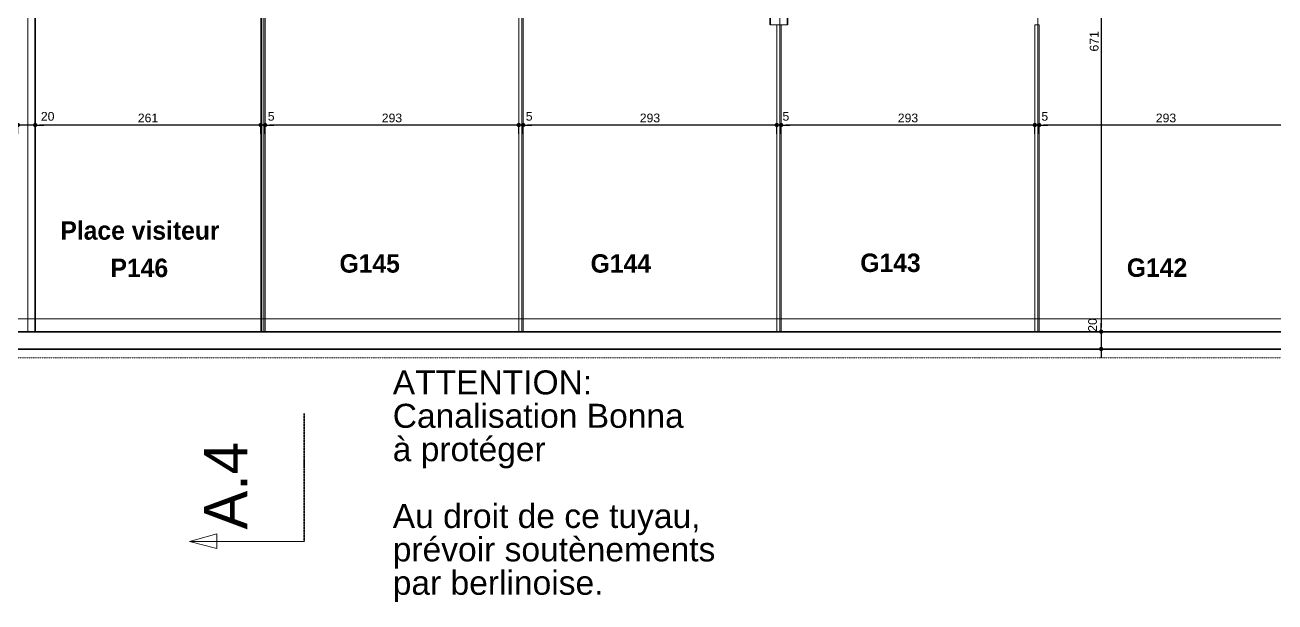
# Model space of a CAD drawing. Header units: centimetres. Extents: x 16433 to 114398, y -50094 to -12305.
# Drawn here: x 31944 to 33388, y -33506 to -32839 of the extents above; entities that cross this region are included whole.
import ezdxf

# ---------------------------------------------------------------- set-up
doc = ezdxf.new("R2010")
doc.units = ezdxf.units.CM
doc.header["$LTSCALE"] = 0.5
doc.linetypes.add('Style de ligne -1', pattern=[0.41664, 0.20828, -0.20836])
doc.linetypes.add('Style de ligne -6', pattern=[1.04164, 0.625, -0.20828, 0.06943, -0.13893])
doc.layers.get('0').update_dxf_attribs({"linetype": 'CONTINUOUS'})
doc.layers.get('DEFPOINTS').update_dxf_attribs({"linetype": 'CONTINUOUS'})
doc.layers.add('3-BAT C-Niveau -2', color=7, linetype='CONTINUOUS')
doc.styles.add('Futura Std Book', font='')
doc.styles.add('Geneva (bold)', font='')
doc.styles.add('Helvetica', font='')
doc.styles.get('Futura Std Book').set_extended_font_data('Futura Std Book')
doc.styles.get('Geneva (bold)').set_extended_font_data('Geneva', bold=True)
doc.styles.get('Helvetica').set_extended_font_data('Helvetica')
doc.dimstyles.new('IS', dxfattribs={"dimtxt": 10.08724, "dimasz": 5.007446, "dimexe": 2, "dimexo": 10, "dimgap": 3, "dimtad": 1, "dimdec": 1, "dimtxsty": 'Helvetica', "dimblk": 'DOT', "dimblk1": 'DOT', "dimblk2": 'DOT', "dimcen": 0, "dimdle": 10, "dimazin": 0, "dimtfac": 0.8, "dimtdec": 1, "dimtix": 1, "dimtmove": 0, "dimatfit": 0, "dimldrblk": 'VW_FILLEDARROW-1', "dimfxl": 10, "dimfxlon": 1, "dimfrac": 2, "dimtolj": 1, "dimarcsym": 0})

# ---------------------------------------------------------------- blocks, each defined once
blk = doc.blocks.new('Groupe-97-1')
at = {"color": 7, "linetype": 'Continuous', "lineweight": 5}
blk.add_line((12617.8, -45903.2), (13286.9, -49436), dxfattribs=at)
blk = doc.blocks.new('_DOT')
at = {"color": 0, "linetype": 'ByBlock', "lineweight": -2}
blk.add_line((-0.5, 0), (-1, 0), dxfattribs=at)
at = {"color": 0, "linetype": 'ByBlock', "const_width": 0.5}
blk.add_lwpolyline([(-0.25, 0, 1), (0.25, 0, 1)], format="xyb", close=True, dxfattribs=at)
blk = doc.blocks.new('*D2600')
at = {"layer": '3-BAT C-Niveau -2', "color": 0, "linetype": 'Continuous', "lineweight": -2, "transparency": 16777216}
for p, q in [((31930.9, -32954.6), (31925.9, -32954.6)), ((31935.9, -32964.6), (31935.9, -32952.6)), ((31955.9, -32954.6), (31935.9, -32954.6)), ((31955.9, -32964.6), (31955.9, -32952.6)), ((31960.9, -32954.6), (31965.9, -32954.6))]:
    blk.add_line(p, q, dxfattribs=at)
at = {"layer": 'DEFPOINTS', "color": 0, "linetype": 'Continuous', "transparency": 16777216}
for p in [(31935.9, -32954.6), (31935.9, -33108.7), (31955.9, -33104.7)]:
    blk.add_point(p, dxfattribs=at)
at = {"layer": '3-BAT C-Niveau -2', "color": 0, "linetype": 'Continuous', "lineweight": -2, "transparency": 16777216, "xscale": 5.007446289062499, "yscale": 5.007446289062499, "zscale": 5.007446289062499}
blk.add_blockref('_DOT', (31935.9, -32954.6), dxfattribs=at)
at = {"layer": '3-BAT C-Niveau -2', "color": 0, "linetype": 'Continuous', "lineweight": -2, "transparency": 16777216, "xscale": 5.007446289062499, "yscale": 5.007446289062499, "zscale": 5.007446289062499, "rotation": 180}
blk.add_blockref('_DOT', (31955.9, -32954.6), dxfattribs=at)
at = {"layer": '3-BAT C-Niveau -2', "color": 0, "linetype": 'Continuous', "lineweight": 5, "transparency": 16777216, "insert": (31970.3, -32944.6), "char_height": 10.09, "attachment_point": 5, "style": 'Helvetica'}
blk.add_mtext('\\A1;20', dxfattribs=at)
blk = doc.blocks.new('VW_FILLEDARROW-1')
at = {"color": 0, "linetype": 'Continuous', "lineweight": 5, "flags": 128}
blk.add_lwpolyline([(-2, 0.54), (0, 0), (-2, -0.54)], close=True, dxfattribs=at)
blk = doc.blocks.new('*D2601')
at = {"layer": '3-BAT C-Niveau -2', "color": 0, "linetype": 'Continuous', "lineweight": -2, "transparency": 16777216}
for p, q in [((31955.9, -32964.6), (31955.9, -32952.6)), ((32211.4, -32954.6), (31960.9, -32954.6)), ((32216.4, -32964.6), (32216.4, -32952.6))]:
    blk.add_line(p, q, dxfattribs=at)
at = {"layer": 'DEFPOINTS', "color": 0, "linetype": 'Continuous', "transparency": 16777216}
for p in [(31955.9, -32954.6), (31955.9, -33104.7), (32216.4, -33106.4)]:
    blk.add_point(p, dxfattribs=at)
at = {"layer": '3-BAT C-Niveau -2', "color": 0, "linetype": 'Continuous', "lineweight": -2, "transparency": 16777216, "xscale": 5.007446289062499, "yscale": 5.007446289062499, "zscale": 5.007446289062499, "rotation": 180}
blk.add_blockref('_DOT', (31955.9, -32954.6), dxfattribs=at)
at = {"layer": '3-BAT C-Niveau -2', "color": 0, "linetype": 'Continuous', "lineweight": -2, "transparency": 16777216, "xscale": 5.007446289062499, "yscale": 5.007446289062499, "zscale": 5.007446289062499}
blk.add_blockref('_DOT', (32216.4, -32954.6), dxfattribs=at)
at = {"layer": '3-BAT C-Niveau -2', "color": 0, "linetype": 'Continuous', "lineweight": 5, "transparency": 16777216, "insert": (32086.2, -32946.5), "char_height": 10.09, "attachment_point": 5, "style": 'Helvetica'}
blk.add_mtext('\\A1;261', dxfattribs=at)
blk = doc.blocks.new('*D2602')
at = {"layer": '3-BAT C-Niveau -2', "color": 0, "linetype": 'Continuous', "lineweight": -2, "transparency": 16777216}
for p, q in [((32211.4, -32954.6), (32206.4, -32954.6)), ((32216.4, -32964.6), (32216.4, -32952.6)), ((32221.4, -32954.6), (32216.4, -32954.6)), ((32221.4, -32964.6), (32221.4, -32952.6)), ((32226.4, -32954.6), (32231.4, -32954.6))]:
    blk.add_line(p, q, dxfattribs=at)
at = {"layer": 'DEFPOINTS', "color": 0, "linetype": 'Continuous', "transparency": 16777216}
for p in [(32216.4, -32954.6), (32216.4, -33106.4), (32221.4, -33104.6)]:
    blk.add_point(p, dxfattribs=at)
at = {"layer": '3-BAT C-Niveau -2', "color": 0, "linetype": 'Continuous', "lineweight": -2, "transparency": 16777216, "xscale": 5.007446289062499, "yscale": 5.007446289062499, "zscale": 5.007446289062499}
blk.add_blockref('_DOT', (32216.4, -32954.6), dxfattribs=at)
at = {"layer": '3-BAT C-Niveau -2', "color": 0, "linetype": 'Continuous', "lineweight": -2, "transparency": 16777216, "xscale": 5.007446289062499, "yscale": 5.007446289062499, "zscale": 5.007446289062499, "rotation": 180}
blk.add_blockref('_DOT', (32221.4, -32954.6), dxfattribs=at)
at = {"layer": '3-BAT C-Niveau -2', "color": 0, "linetype": 'Continuous', "lineweight": 5, "transparency": 16777216, "insert": (32228.4, -32944.6), "char_height": 10.09, "attachment_point": 5, "style": 'Helvetica'}
blk.add_mtext('\\A1;5', dxfattribs=at)
blk = doc.blocks.new('*D2603')
at = {"layer": '3-BAT C-Niveau -2', "color": 0, "linetype": 'Continuous', "lineweight": -2, "transparency": 16777216}
for p, q in [((32221.4, -32964.6), (32221.4, -32952.6)), ((32509.4, -32954.6), (32226.4, -32954.6)), ((32514.4, -32964.6), (32514.4, -32952.6))]:
    blk.add_line(p, q, dxfattribs=at)
at = {"layer": 'DEFPOINTS', "color": 0, "linetype": 'Continuous', "transparency": 16777216}
for p in [(32221.4, -32954.6), (32221.4, -33104.6), (32514.4, -33105.7)]:
    blk.add_point(p, dxfattribs=at)
at = {"layer": '3-BAT C-Niveau -2', "color": 0, "linetype": 'Continuous', "lineweight": -2, "transparency": 16777216, "xscale": 5.007446289062499, "yscale": 5.007446289062499, "zscale": 5.007446289062499, "rotation": 180}
blk.add_blockref('_DOT', (32221.4, -32954.6), dxfattribs=at)
at = {"layer": '3-BAT C-Niveau -2', "color": 0, "linetype": 'Continuous', "lineweight": -2, "transparency": 16777216, "xscale": 5.007446289062499, "yscale": 5.007446289062499, "zscale": 5.007446289062499}
blk.add_blockref('_DOT', (32514.4, -32954.6), dxfattribs=at)
at = {"layer": '3-BAT C-Niveau -2', "color": 0, "linetype": 'Continuous', "lineweight": 5, "transparency": 16777216, "insert": (32367.9, -32946.5), "char_height": 10.09, "attachment_point": 5, "style": 'Helvetica'}
blk.add_mtext('\\A1;293', dxfattribs=at)
blk = doc.blocks.new('*D2604')
at = {"layer": '3-BAT C-Niveau -2', "color": 0, "linetype": 'Continuous', "lineweight": -2, "transparency": 16777216}
for p, q in [((32509.4, -32954.6), (32504.4, -32954.6)), ((32514.4, -32964.6), (32514.4, -32952.6)), ((32519.4, -32954.6), (32514.4, -32954.6)), ((32519.4, -32964.6), (32519.4, -32952.6)), ((32524.4, -32954.6), (32529.4, -32954.6))]:
    blk.add_line(p, q, dxfattribs=at)
at = {"layer": 'DEFPOINTS', "color": 0, "linetype": 'Continuous', "transparency": 16777216}
for p in [(32514.4, -32954.6), (32514.4, -33105.7), (32519.4, -33105.7)]:
    blk.add_point(p, dxfattribs=at)
at = {"layer": '3-BAT C-Niveau -2', "color": 0, "linetype": 'Continuous', "lineweight": -2, "transparency": 16777216, "xscale": 5.007446289062499, "yscale": 5.007446289062499, "zscale": 5.007446289062499}
blk.add_blockref('_DOT', (32514.4, -32954.6), dxfattribs=at)
at = {"layer": '3-BAT C-Niveau -2', "color": 0, "linetype": 'Continuous', "lineweight": -2, "transparency": 16777216, "xscale": 5.007446289062499, "yscale": 5.007446289062499, "zscale": 5.007446289062499, "rotation": 180}
blk.add_blockref('_DOT', (32519.4, -32954.6), dxfattribs=at)
at = {"layer": '3-BAT C-Niveau -2', "color": 0, "linetype": 'Continuous', "lineweight": 5, "transparency": 16777216, "insert": (32526.4, -32944.6), "char_height": 10.09, "attachment_point": 5, "style": 'Helvetica'}
blk.add_mtext('\\A1;5', dxfattribs=at)
blk = doc.blocks.new('*D2605')
at = {"layer": '3-BAT C-Niveau -2', "color": 0, "linetype": 'Continuous', "lineweight": -2, "transparency": 16777216}
for p, q in [((32519.4, -32964.6), (32519.4, -32952.6)), ((32807.4, -32954.6), (32524.4, -32954.6)), ((32812.4, -32964.6), (32812.4, -32952.6))]:
    blk.add_line(p, q, dxfattribs=at)
at = {"layer": 'DEFPOINTS', "color": 0, "linetype": 'Continuous', "transparency": 16777216}
for p in [(32519.4, -32954.6), (32519.4, -33105.7), (32812.4, -33115)]:
    blk.add_point(p, dxfattribs=at)
at = {"layer": '3-BAT C-Niveau -2', "color": 0, "linetype": 'Continuous', "lineweight": -2, "transparency": 16777216, "xscale": 5.007446289062499, "yscale": 5.007446289062499, "zscale": 5.007446289062499, "rotation": 180}
blk.add_blockref('_DOT', (32519.4, -32954.6), dxfattribs=at)
at = {"layer": '3-BAT C-Niveau -2', "color": 0, "linetype": 'Continuous', "lineweight": -2, "transparency": 16777216, "xscale": 5.007446289062499, "yscale": 5.007446289062499, "zscale": 5.007446289062499}
blk.add_blockref('_DOT', (32812.4, -32954.6), dxfattribs=at)
at = {"layer": '3-BAT C-Niveau -2', "color": 0, "linetype": 'Continuous', "lineweight": 5, "transparency": 16777216, "insert": (32665.9, -32946.5), "char_height": 10.09, "attachment_point": 5, "style": 'Helvetica'}
blk.add_mtext('\\A1;293', dxfattribs=at)
blk = doc.blocks.new('*D2606')
at = {"layer": '3-BAT C-Niveau -2', "color": 0, "linetype": 'Continuous', "lineweight": -2, "transparency": 16777216}
for p, q in [((32807.4, -32954.6), (32802.4, -32954.6)), ((32812.4, -32964.6), (32812.4, -32952.6)), ((32817.4, -32954.6), (32812.4, -32954.6)), ((32817.4, -32964.6), (32817.4, -32952.6)), ((32822.4, -32954.6), (32827.4, -32954.6))]:
    blk.add_line(p, q, dxfattribs=at)
at = {"layer": 'DEFPOINTS', "color": 0, "linetype": 'Continuous', "transparency": 16777216}
for p in [(32812.4, -32954.6), (32812.4, -33115), (32817.4, -33120.8)]:
    blk.add_point(p, dxfattribs=at)
at = {"layer": '3-BAT C-Niveau -2', "color": 0, "linetype": 'Continuous', "lineweight": -2, "transparency": 16777216, "xscale": 5.007446289062499, "yscale": 5.007446289062499, "zscale": 5.007446289062499}
blk.add_blockref('_DOT', (32812.4, -32954.6), dxfattribs=at)
at = {"layer": '3-BAT C-Niveau -2', "color": 0, "linetype": 'Continuous', "lineweight": -2, "transparency": 16777216, "xscale": 5.007446289062499, "yscale": 5.007446289062499, "zscale": 5.007446289062499, "rotation": 180}
blk.add_blockref('_DOT', (32817.4, -32954.6), dxfattribs=at)
at = {"layer": '3-BAT C-Niveau -2', "color": 0, "linetype": 'Continuous', "lineweight": 5, "transparency": 16777216, "insert": (32822.9, -32944.6), "char_height": 10.09, "attachment_point": 5, "style": 'Helvetica'}
blk.add_mtext('\\A1;5', dxfattribs=at)
blk = doc.blocks.new('*D2607')
at = {"layer": '3-BAT C-Niveau -2', "color": 0, "linetype": 'Continuous', "lineweight": -2, "transparency": 16777216}
for p, q in [((32817.4, -32964.6), (32817.4, -32952.6)), ((33105.4, -32954.6), (32822.4, -32954.6)), ((33110.4, -32964.6), (33110.4, -32952.6))]:
    blk.add_line(p, q, dxfattribs=at)
at = {"layer": 'DEFPOINTS', "color": 0, "linetype": 'Continuous', "transparency": 16777216}
for p in [(32817.4, -32954.6), (33110.4, -33114.8), (32817.4, -33120.8)]:
    blk.add_point(p, dxfattribs=at)
at = {"layer": '3-BAT C-Niveau -2', "color": 0, "linetype": 'Continuous', "lineweight": -2, "transparency": 16777216, "xscale": 5.007446289062499, "yscale": 5.007446289062499, "zscale": 5.007446289062499, "rotation": 180}
blk.add_blockref('_DOT', (32817.4, -32954.6), dxfattribs=at)
at = {"layer": '3-BAT C-Niveau -2', "color": 0, "linetype": 'Continuous', "lineweight": -2, "transparency": 16777216, "xscale": 5.007446289062499, "yscale": 5.007446289062499, "zscale": 5.007446289062499}
blk.add_blockref('_DOT', (33110.4, -32954.6), dxfattribs=at)
at = {"layer": '3-BAT C-Niveau -2', "color": 0, "linetype": 'Continuous', "lineweight": 5, "transparency": 16777216, "insert": (32963.9, -32946.5), "char_height": 10.09, "attachment_point": 5, "style": 'Helvetica'}
blk.add_mtext('\\A1;293', dxfattribs=at)
blk = doc.blocks.new('*D2608')
at = {"layer": '3-BAT C-Niveau -2', "color": 0, "linetype": 'Continuous', "lineweight": -2, "transparency": 16777216}
for p, q in [((33105.4, -32954.6), (33100.4, -32954.6)), ((33110.4, -32964.6), (33110.4, -32952.6)), ((33115.4, -32954.6), (33110.4, -32954.6)), ((33115.4, -32964.6), (33115.4, -32952.6)), ((33120.4, -32954.6), (33125.4, -32954.6))]:
    blk.add_line(p, q, dxfattribs=at)
at = {"layer": 'DEFPOINTS', "color": 0, "linetype": 'Continuous', "transparency": 16777216}
for p in [(33110.4, -32954.6), (33110.4, -33114.8), (33115.4, -33122.9)]:
    blk.add_point(p, dxfattribs=at)
at = {"layer": '3-BAT C-Niveau -2', "color": 0, "linetype": 'Continuous', "lineweight": -2, "transparency": 16777216, "xscale": 5.007446289062499, "yscale": 5.007446289062499, "zscale": 5.007446289062499}
blk.add_blockref('_DOT', (33110.4, -32954.6), dxfattribs=at)
at = {"layer": '3-BAT C-Niveau -2', "color": 0, "linetype": 'Continuous', "lineweight": -2, "transparency": 16777216, "xscale": 5.007446289062499, "yscale": 5.007446289062499, "zscale": 5.007446289062499, "rotation": 180}
blk.add_blockref('_DOT', (33115.4, -32954.6), dxfattribs=at)
at = {"layer": '3-BAT C-Niveau -2', "color": 0, "linetype": 'Continuous', "lineweight": 5, "transparency": 16777216, "insert": (33121.9, -32944.6), "char_height": 10.09, "attachment_point": 5, "style": 'Helvetica'}
blk.add_mtext('\\A1;5', dxfattribs=at)
blk = doc.blocks.new('*D2609')
at = {"layer": '3-BAT C-Niveau -2', "color": 0, "linetype": 'Continuous', "lineweight": -2, "transparency": 16777216}
for p, q in [((33115.4, -32964.6), (33115.4, -32952.6)), ((33403.4, -32954.6), (33120.4, -32954.6)), ((33408.4, -32964.6), (33408.4, -32952.6))]:
    blk.add_line(p, q, dxfattribs=at)
at = {"layer": 'DEFPOINTS', "color": 0, "linetype": 'Continuous', "transparency": 16777216}
for p in [(33115.4, -32954.6), (33115.4, -33122.9), (33408.4, -33139.6)]:
    blk.add_point(p, dxfattribs=at)
at = {"layer": '3-BAT C-Niveau -2', "color": 0, "linetype": 'Continuous', "lineweight": -2, "transparency": 16777216, "xscale": 5.007446289062499, "yscale": 5.007446289062499, "zscale": 5.007446289062499, "rotation": 180}
blk.add_blockref('_DOT', (33115.4, -32954.6), dxfattribs=at)
at = {"layer": '3-BAT C-Niveau -2', "color": 0, "linetype": 'Continuous', "lineweight": -2, "transparency": 16777216, "xscale": 5.007446289062499, "yscale": 5.007446289062499, "zscale": 5.007446289062499}
blk.add_blockref('_DOT', (33408.4, -32954.6), dxfattribs=at)
at = {"layer": '3-BAT C-Niveau -2', "color": 0, "linetype": 'Continuous', "lineweight": 5, "transparency": 16777216, "insert": (33261.9, -32946.5), "char_height": 10.09, "attachment_point": 5, "style": 'Helvetica'}
blk.add_mtext('\\A1;293', dxfattribs=at)
blk = doc.blocks.new('Groupe-159-1')
at = {"color": 7, "linetype": 'Continuous', "lineweight": 5}
blk.add_line((12659.9, -47507.5), (12635.3, -47377.3), dxfattribs=at)
at = {"color": 7, "linetype": 'Style de ligne -6', "lineweight": 35}
blk.add_line((12659.9, -47507.5), (12805.3, -47480), dxfattribs=at)
at = {"color": 7, "linetype": 'Continuous', "lineweight": 13, "flags": 128}
blk.add_lwpolyline([(12633, -47410), (12635.3, -47377.3), (12649.7, -47406.8)], close=True, dxfattribs=at)
at = {"color": 7, "insert": (12651.8, -47391.2), "char_height": 50.344, "width": 138.087, "attachment_point": 1, "rotation": 10.7313, "line_spacing_factor": 0.962448, "style": 'Futura Std Book'}
blk.add_mtext('\\pt32.91,65.8,95.251,127.02,158.79;A.4', dxfattribs=at)
blk = doc.blocks.new('*D2258')
at = {"layer": '3-BAT C-Niveau -2', "color": 0, "linetype": 'Continuous', "lineweight": -2, "transparency": 16777216}
for p, q in [((33187, -33188.4), (33187, -33183.4)), ((33187, -33193.4), (33189, -33193.4)), ((33187, -33193.4), (33187, -33213.4)), ((33187, -33213.4), (33189, -33213.4)), ((33187, -33218.4), (33187, -33223.4))]:
    blk.add_line(p, q, dxfattribs=at)
at = {"layer": 'DEFPOINTS', "color": 0, "linetype": 'Continuous', "transparency": 16777216}
for p in [(33187, -33193.4), (33187, -33213.4), (33187, -33213.4)]:
    blk.add_point(p, dxfattribs=at)
at = {"layer": '3-BAT C-Niveau -2', "color": 0, "linetype": 'Continuous', "lineweight": -2, "transparency": 16777216, "xscale": 5.007446289062499, "yscale": 5.007446289062499, "zscale": 5.007446289062499}
for p, rotation in [((33187, -33193.4), 270), ((33187, -33213.4), 90)]:
    blk.add_blockref('_DOT', p, dxfattribs=dict(at, rotation=rotation))
at = {"layer": '3-BAT C-Niveau -2', "color": 0, "linetype": 'Continuous', "lineweight": 5, "transparency": 16777216, "insert": (33177.1, -33185.6), "char_height": 10.09, "attachment_point": 5, "rotation": 90, "style": 'Helvetica'}
blk.add_mtext('\\A1;20', dxfattribs=at)
blk = doc.blocks.new('*D2259')
at = {"layer": '3-BAT C-Niveau -2', "color": 0, "linetype": 'Continuous', "lineweight": -2, "transparency": 16777216}
for p, q in [((33187, -32522.4), (33189, -32522.4)), ((33187, -32527.4), (33187, -33188.4)), ((33187, -33193.4), (33189, -33193.4))]:
    blk.add_line(p, q, dxfattribs=at)
at = {"layer": 'DEFPOINTS', "color": 0, "linetype": 'Continuous', "transparency": 16777216}
for p in [(33187, -32522.4), (33187, -33193.4), (33187, -33193.4)]:
    blk.add_point(p, dxfattribs=at)
at = {"layer": '3-BAT C-Niveau -2', "color": 0, "linetype": 'Continuous', "lineweight": -2, "transparency": 16777216, "xscale": 5.007446289062499, "yscale": 5.007446289062499, "zscale": 5.007446289062499}
for p, rotation in [((33187, -32522.4), 90), ((33187, -33193.4), 270)]:
    blk.add_blockref('_DOT', p, dxfattribs=dict(at, rotation=rotation))
at = {"layer": '3-BAT C-Niveau -2', "color": 0, "linetype": 'Continuous', "lineweight": 5, "transparency": 16777216, "insert": (33179, -32857.9), "char_height": 10.09, "attachment_point": 5, "rotation": 90, "style": 'Helvetica'}
blk.add_mtext('\\A1;671', dxfattribs=at)

msp = doc.modelspace()

# ---------------------------------------------------------------- linework, layer by layer
at = {"layer": '3-BAT C-Niveau -2', "color": 7, "linetype": 'Continuous', "lineweight": 35}
for p, q in [((31955.925, -32484.915), (31955.925, -33193.435)), ((32804.926, -32839.012), (32804.926, -32484.915)), ((32824.926, -32839.012), (32824.926, -32484.915)), ((34294.926, -33193.435), (30657.077, -33193.435)), ((34314.926, -33213.435), (30672.596, -33213.435))]:
    msp.add_line(p, q, dxfattribs=at)
at = {"layer": '3-BAT C-Niveau -2', "color": 7, "linetype": 'Continuous', "lineweight": 5}
for p, q in [((31955.925, -32484.915), (31955.925, -33193.435)), ((32804.926, -32839.012), (32804.926, -32484.915)), ((32824.926, -32839.012), (32824.926, -32484.915)), ((32216.426, -32564.915), (32216.426, -33193.435)), ((32221.426, -32564.915), (32221.426, -33193.435)), ((32514.426, -32564.915), (32514.426, -33193.435)), ((32519.426, -32564.915), (32519.426, -33193.435)), ((32824.926, -32839.012), (32804.926, -32839.012)), ((32812.426, -32839.012), (32812.426, -33193.435)), ((32812.426, -32839.012), (32817.426, -32839.012)), ((32817.426, -32839.012), (32817.426, -33193.435)), ((33110.426, -32839.01), (33110.426, -33193.435)), ((33110.426, -32839.01), (33115.426, -32839.01)), ((33115.426, -32839.01), (33115.426, -33193.435)), ((33707.749, -33193.435), (31955.925, -33193.435)), ((32216.426, -33193.435), (32221.426, -33193.435)), ((32514.426, -33193.435), (32519.426, -33193.435)), ((32812.426, -33193.435), (32817.426, -33193.435)), ((33110.426, -33193.435), (33115.426, -33193.435)), ((34314.926, -33213.435), (30672.596, -33213.435))]:
    msp.add_line(p, q, dxfattribs=at)
at = {"layer": '3-BAT C-Niveau -2', "color": 7, "linetype": 'Continuous', "lineweight": 18}
for p, q in [((32216.426, -32564.915), (32216.426, -33193.435)), ((32221.426, -32564.915), (32221.426, -33193.435)), ((32514.426, -32564.915), (32514.426, -33193.435)), ((32519.426, -32564.915), (32519.426, -33193.435)), ((32812.426, -32839.012), (32812.426, -33193.435)), ((32817.426, -32839.012), (32817.426, -33193.435)), ((33110.426, -32839.01), (33110.426, -33193.435)), ((33115.426, -32839.01), (33115.426, -33193.435))]:
    msp.add_line(p, q, dxfattribs=at)
at = {"layer": '3-BAT C-Niveau -2', "color": 1, "linetype": 'Style de ligne -1', "lineweight": 13, "true_color": 0xff0000, "flags": 128}
msp.add_lwpolyline([(31905.952, -33223.45), (31905.952, -32992.67), (31615.821, -32992.67), (31615.821, -33223.434), (29590.877, -33223.434), (29590.877, -32474.915), (29824.821, -32474.915), (29824.821, -31623.45), (34494.83, -31623.45), (34494.83, -32370.925), (34323.037, -32370.925), (34323.037, -33223.45)], close=True, dxfattribs=at)
at = {"layer": '3-BAT C-Niveau -2', "color": 7, "linetype": 'Continuous', "lineweight": 5, "flags": 128}
for points in [[(31947.313, -33193.435), (31947.313, -32522.434), (32217.539, -32522.434), (32217.539, -33193.435)], [(32220.039, -33193.435), (32220.039, -32517.434), (32518.039, -32517.434), (32518.039, -33193.435)], [(32518.039, -33193.435), (32518.039, -32517.434), (32816.039, -32517.434), (32816.039, -33193.435)], [(32816.039, -33193.435), (32816.039, -32517.434), (33114.039, -32517.434), (33114.039, -33193.435)], [(33114.039, -33193.435), (33114.039, -32517.434), (33412.039, -32517.434), (33412.039, -33193.435)]]:
    msp.add_lwpolyline(points, close=True, dxfattribs=at)

# ---------------------------------------------------------------- block references
at = {"layer": '3-BAT C-Niveau -2', "color": 7, "rotation": 79.27640525614329}
for name in ['Groupe-159-1', 'Groupe-97-1']:
    msp.add_blockref(name, (-16766.963, -37034.655), dxfattribs=at)

# ---------------------------------------------------------------- texts
at = {"layer": '3-BAT C-Niveau -2', "color": 7}
for s, insert, char_height, width, attachment_point, line_spacing_factor, style in [('\\pt85.574,171.17,256.83;Place visiteur', (32076.871, -33076.568), 21.31366, 226.9397, 5, 1.060906, 'Geneva (bold)'), ('\\pt53.205,106.44,159.06,212.07,265.14,318.18,371.16,424.14;ATTENTION: \\PCanalisation Bonna\\Pà protéger\\P\\PAu droit de ce tuyau,\\Pprévoir soutènements \\Ppar berlinoise.\\P', (32368.852, -33238.069), 27.73991, 485.5805, 1, 0.834288, 'Helvetica')]:
    msp.add_mtext(s, dxfattribs=dict(at, insert=insert, char_height=char_height, width=width, attachment_point=attachment_point, line_spacing_factor=line_spacing_factor, style=style))
at = {"layer": '3-BAT C-Niveau -2', "color": 7, "char_height": 21.31366, "attachment_point": 5, "line_spacing_factor": 1.060906, "style": 'Geneva (bold)'}
for s, insert in [('\\pt102.86;G143', (32943.687, -33113.874)), ('\\pt102.86;P146', (32076.166, -33119.768)), ('\\pt102.86;G145', (32342.218, -33114.645)), ('\\pt102.86;G144', (32632.218, -33114.645)), ('\\pt102.86;G142', (33251.514, -33119.465))]:
    msp.add_mtext(s, dxfattribs=dict(at, insert=insert))

# ---------------------------------------------------------------- dimensions: what is measured, and where the dimension line sits
at = {"layer": '3-BAT C-Niveau -2', "color": 7, "linetype": 'Continuous', "lineweight": 5}
dim = msp.add_linear_dim(base=(33187.037, -33193.435), p1=(33187.037, -32522.434), p2=(33187.037, -33193.435), angle=90, dimstyle='IS', override={"dimtxt": 10.08724, "dimdec": 0, "dimpost": '<>', "dimtxsty": 'Helvetica', "dimtmove": 2}, dxfattribs=at)
dim.commit()
dim.dimension.update_dxf_attribs({"geometry": '*D2259', "text_midpoint": (33178.994, -32857.935)})
for base, p1, p2, picture, middle in [((31935.925, -32954.578), (31955.925, -33104.655), (31935.925, -33108.655), '*D2600', (31970.268, -32944.593)), ((32216.426, -32954.578), (32221.426, -33104.578), (32216.426, -33106.378), '*D2602', (32228.423, -32944.593)), ((32514.426, -32954.578), (32519.426, -33105.655), (32514.426, -33105.655), '*D2604', (32526.423, -32944.593)), ((32812.426, -32954.578), (32817.426, -33120.767), (32812.426, -33114.978), '*D2606', (32822.923, -32944.593)), ((33110.426, -32954.578), (33115.426, -33122.878), (33110.426, -33114.841), '*D2608', (33121.923, -32944.593))]:
    dim = msp.add_linear_dim(base=base, p1=p1, p2=p2, dimstyle='IS', override={"dimtxt": 10.08724, "dimdec": 0, "dimpost": '<>', "dimtxsty": 'Helvetica', "dimtix": 0, "dimtmove": 2}, dxfattribs=at)
    dim.commit()
    dim.dimension.update_dxf_attribs({"geometry": picture, "text_midpoint": middle, "dimtype": 160})
for base, p1, p2, picture, middle in [((31955.925, -32954.578), (32216.426, -33106.378), (31955.925, -33104.655), '*D2601', (32086.176, -32946.535)), ((32221.426, -32954.578), (32514.426, -33105.655), (32221.426, -33104.578), '*D2603', (32367.926, -32946.535)), ((32519.426, -32954.578), (32812.426, -33114.978), (32519.426, -33105.655), '*D2605', (32665.926, -32946.535)), ((32817.426, -32954.578), (33110.426, -33114.841), (32817.426, -33120.767), '*D2607', (32963.926, -32946.535)), ((33115.426, -32954.578), (33408.426, -33139.578), (33115.426, -33122.878), '*D2609', (33261.926, -32946.535))]:
    dim = msp.add_linear_dim(base=base, p1=p1, p2=p2, dimstyle='IS', override={"dimtxt": 10.08724, "dimdec": 0, "dimpost": '<>', "dimtxsty": 'Helvetica', "dimtmove": 2}, dxfattribs=at)
    dim.commit()
    dim.dimension.update_dxf_attribs({"geometry": picture, "text_midpoint": middle})
dim = msp.add_linear_dim(base=(33187.037, -33213.435), p1=(33187.037, -33193.435), p2=(33187.035, -33213.435), angle=90, dimstyle='IS', override={"dimtxt": 10.08724, "dimdec": 0, "dimpost": '<>', "dimtxsty": 'Helvetica', "dimtix": 0, "dimtmove": 2}, dxfattribs=at)
dim.commit()
dim.dimension.update_dxf_attribs({"geometry": '*D2258', "text_midpoint": (33177.052, -33185.587), "dimtype": 160})

doc.saveas('drawing.dxf')
